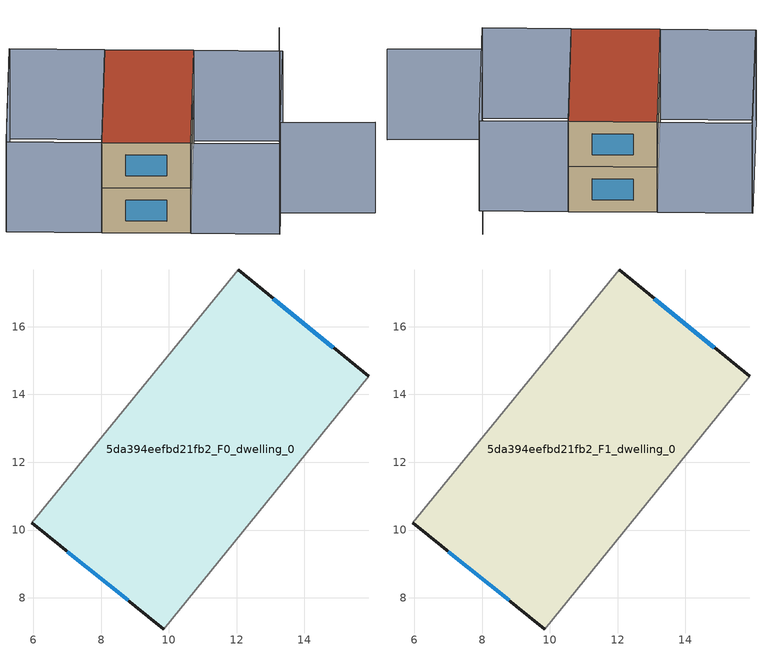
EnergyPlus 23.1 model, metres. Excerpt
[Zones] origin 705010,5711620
5da394eefbd21fb2_F0_dwelling_0
 floor ground (EU_floor_Construction): 15.9,14.53 9.85,7.08 5.95,10.21 12.05,17.67 z0
 wall outside (EU_wall_Construction): 5.95,10.21 9.85,7.08 / 15.9,14.53 12.05,17.67 z0:3
 wall adiabatic (EU_wall_Construction): 9.85,7.08 15.9,14.53 / 12.05,17.67 5.95,10.21 z0:3
 window (EU_Window_Construction): 7.01,9.36 8.79,7.93 / 14.85,15.38 13.09,16.82 z0.81:2.19
5da394eefbd21fb2_F1_dwelling_0
 floor to 5da394eefbd21fb2_F0_dwelling_0 (EU_floor_Construction): 15.9,14.53 9.85,7.08 5.95,10.21 12.04,17.67 z3
 wall outside (EU_wall_Construction): 5.95,10.21 9.85,7.08 / 15.9,14.53 12.05,17.67 z3:6
 wall adiabatic (EU_wall_Construction): 9.85,7.08 15.9,14.53 / 12.05,17.67 5.95,10.21 z3:6
 window (EU_Window_Construction): 7.01,9.36 8.79,7.93 / 14.85,15.38 13.09,16.82 z3.81:5.19
 roof outside (EU_roof_Construction): 9.85,7.08 15.9,14.53 12.05,17.67 5.95,10.21 z6
shading: 19.26,2.4 15.07,5.64 / 15.07,5.64 21.09,13.41 / 7.89,21 1.82,13.6 / 9.85,7.08 15.9,14.53 / 15.9,14.53 19.76,11.4 / 19.76,11.4 13.71,3.95 / 13.71,3.95 9.85,7.08 / 12.05,17.67 5.95,10.21 / 5.95,10.21 1.81,13.59 / 1.81,13.59 7.9,21.05 / 7.9,21.05 12.05,17.67 z0:6
[Building]
EU S2 Campaign: North Axis=0; Terrain=City; Solar Distribution=FullExterior
[Site:Location]
London: Latitude=51.5; Longitude=-0.5; Time Zone=0; Elevation=25
[SizingPeriod:WeatherFileDays]
AnnualSizingPeriod: Begin Month=1; Begin Day of Month=1; End Month=12; End Day of Month=31; Day of Week for Start Day=Monday; Use Weather File Daylight Saving Period=No; Use Weather File Rain and Snow Indicators=No
[MATERIAL]
EU_InternalMass_Material: Roughness=MediumRough; Thickness=0.1; Conductivity=1; Density=1800; Specific Heat=900; Thermal Absorptance=0.9; Solar Absorptance=0.7; Visible Absorptance=0.7
[MATERIAL:NOMASS] Roughness=MediumRough; Thermal Absorptance=0.9; Solar Absorptance=0.7; Visible Absorptance=0.7
Name | Thermal Resistance
EU_wall_NoMass | 0.727863
EU_roof_NoMass | 0.773354
EU_floor_NoMass | 1.79329
[WINDOWMATERIAL:SIMPLEGLAZINGSYSTEM]
EU_Window_SimpleGlazing: UFactor=2.58614; Solar Heat Gain Coefficient=0.76; Visible Transmittance=0.76
[CONSTRUCTION]
EU_wall_Construction: EU_wall_NoMass
EU_roof_Construction: EU_roof_NoMass
EU_floor_Construction: EU_floor_NoMass
EU_Window_Construction: EU_Window_SimpleGlazing
EU_InternalMass_Construction: EU_InternalMass_Material
[ZONE] Type=1; Multiplier=1; Ceiling Height=autocalculate; Floor Area=autocalculate; Part of Total Floor Area=Yes
Name | Volume
5da394eefbd21fb2_F0_dwelling_0 | 143.663
5da394eefbd21fb2_F1_dwelling_0 | 143.662
[INTERNALMASS] Construction=EU_InternalMass_Construction; Surface Area=47.8877
Name | Zone or ZoneList
5da394eefbd21fb2_F0_dwelling_0_EU_InternalMass | 5da394eefbd21fb2_F0_dwelling_0
5da394eefbd21fb2_F1_dwelling_0_EU_InternalMass | 5da394eefbd21fb2_F1_dwelling_0
[OTHEREQUIPMENT] Fuel Type=Electricity; Design Level Calculation Method=Watts/Area; Power per Zone Floor Area=1; Fraction Latent=0; Fraction Radiant=0; Fraction Lost=0; Carbon Dioxide Generation Rate=0; EndUse Subcategory=EU_Step8_InternalGains
Name | Zone or ZoneList or Space or SpaceList | Schedule
EU_Step8_InternalGain_5da394eefbd21fb2_F0_dwelling_0_f000 | 5da394eefbd21fb2_F0_dwelling_0 | EU_Step8_GainSchedule_5da394eefbd21fb2_F0_dwelling_0_f000
EU_Step8_InternalGain_5da394eefbd21fb2_F1_dwelling_0_f000 | 5da394eefbd21fb2_F1_dwelling_0 | EU_Step8_GainSchedule_5da394eefbd21fb2_F1_dwelling_0_f000
[ZONEVENTILATION:DESIGNFLOWRATE] Schedule=EU_AlwaysOn; Design Flow Rate Calculation Method=AirChanges/Hour; Air Changes per Hour=0.484901; Ventilation Type=Natural; Fan Pressure Rise=0; Fan Total Efficiency=1; Constant Term Coefficient=1; Temperature Term Coefficient=0; Velocity Term Coefficient=0; Velocity Squared Term Coefficient=0; Minimum Indoor Temperature=-100; Maximum Indoor Temperature=100; Delta Temperature=-100; Minimum Outdoor Temperature=-100; Maximum Outdoor Temperature=100; Maximum Wind Speed=40
Name | Zone or ZoneList or Space or SpaceList
EU_ConstantAir_5da394eefbd21fb2_F0_dwelling_0 | 5da394eefbd21fb2_F0_dwelling_0
EU_ConstantAir_5da394eefbd21fb2_F1_dwelling_0 | 5da394eefbd21fb2_F1_dwelling_0
[HVACTEMPLATE:THERMOSTAT] Constant Heating Setpoint=20; Constant Cooling Setpoint=50
EU_HeatOnly_5da394eefbd21fb2_F0_dwelling_0; EU_HeatOnly_5da394eefbd21fb2_F1_dwelling_0
[HVACTEMPLATE:ZONE:IDEALLOADSAIRSYSTEM] System Availability Schedule=EU_AlwaysOn; Maximum Heating Supply Air Temperature=50; Minimum Cooling Supply Air Temperature=13; Maximum Heating Supply Air Humidity Ratio=0.0156; Minimum Cooling Supply Air Humidity Ratio=0.0077; Heating Limit=NoLimit; Cooling Limit=NoLimit; Heating Availability Schedule=EU_AlwaysOn; Cooling Availability Schedule=EU_CoolingOff; Dehumidification Control Type=ConstantSensibleHeatRatio; Cooling Sensible Heat Ratio=0.7; Dehumidification Setpoint=60; Humidification Control Type=None; Humidification Setpoint=30; Outdoor Air Method=None; Outdoor Air Flow Rate per Person=0.00944; Outdoor Air Flow Rate per Zone Floor Area=0; Outdoor Air Flow Rate per Zone=0; Demand Controlled Ventilation Type=None; Outdoor Air Economizer Type=NoEconomizer; Heat Recovery Type=None; Sensible Heat Recovery Effectiveness=0.7; Latent Heat Recovery Effectiveness=0.65
Name | Template Thermostat
5da394eefbd21fb2_F0_dwelling_0 | EU_HeatOnly_5da394eefbd21fb2_F0_dwelling_0
5da394eefbd21fb2_F1_dwelling_0 | EU_HeatOnly_5da394eefbd21fb2_F1_dwelling_0
[SIZING:ZONE] Zone Cooling Design Supply Air Temperature Input Method=SupplyAirTemperature; Zone Cooling Design Supply Air Temperature=13; Zone Heating Design Supply Air Temperature Input Method=SupplyAirTemperature; Zone Heating Design Supply Air Temperature=50; Zone Cooling Design Supply Air Humidity Ratio=0.008; Zone Heating Design Supply Air Humidity Ratio=0.008; Cooling Design Air Flow Method=DesignDay; Cooling Design Air Flow Rate=0; Cooling Minimum Air Flow per Zone Floor Area=0.000762; Cooling Minimum Air Flow=0; Cooling Minimum Air Flow Fraction=0.2; Heating Design Air Flow Method=DesignDay; Heating Design Air Flow Rate=0; Heating Maximum Air Flow per Zone Floor Area=0.002032; Heating Maximum Air Flow=0.141576; Heating Maximum Air Flow Fraction=0.3; Account for Dedicated Outdoor Air System=No; Dedicated Outdoor Air System Control Strategy=NeutralSupplyAir; Dedicated Outdoor Air Low Setpoint Temperature for Design=autosize; Dedicated Outdoor Air High Setpoint Temperature for Design=autosize; Zone Load Sizing Method=Sensible Load Only No Latent Load; Zone Latent Cooling Design Supply Air Humidity Ratio Input Method=HumidityRatioDifference; Zone Cooling Design Supply Air Humidity Ratio Difference=0.005; Zone Latent Heating Design Supply Air Humidity Ratio Input Method=HumidityRatioDifference; Zone Humidification Design Supply Air Humidity Ratio Difference=0.005
5da394eefbd21fb2_F0_dwelling_0; 5da394eefbd21fb2_F1_dwelling_0
[SCHEDULE:CONSTANT]
Name | Hourly Value
EU_AlwaysOn | 1
EU_CoolingOff | 0
[SCHEDULE:FILE] Column Number=1; Rows to Skip at Top=0; Number of Hours of Data=8760; Column Separator=Comma; Interpolate to Timestep=No; Minutes per Item=60; Adjust Schedule for Daylight Savings=Yes
Name | File
EU_Step8_GainSchedule_5da394eefbd21fb2_F0_dwelling_0_f000 | ../../schedules/5da394eefbd21fb2/5da394eefbd21fb2_F0_dwelling_0_f000_gain.csv
EU_Step8_GainSchedule_5da394eefbd21fb2_F1_dwelling_0_f000 | ../../schedules/5da394eefbd21fb2/5da394eefbd21fb2_F1_dwelling_0_f000_gain.csv
